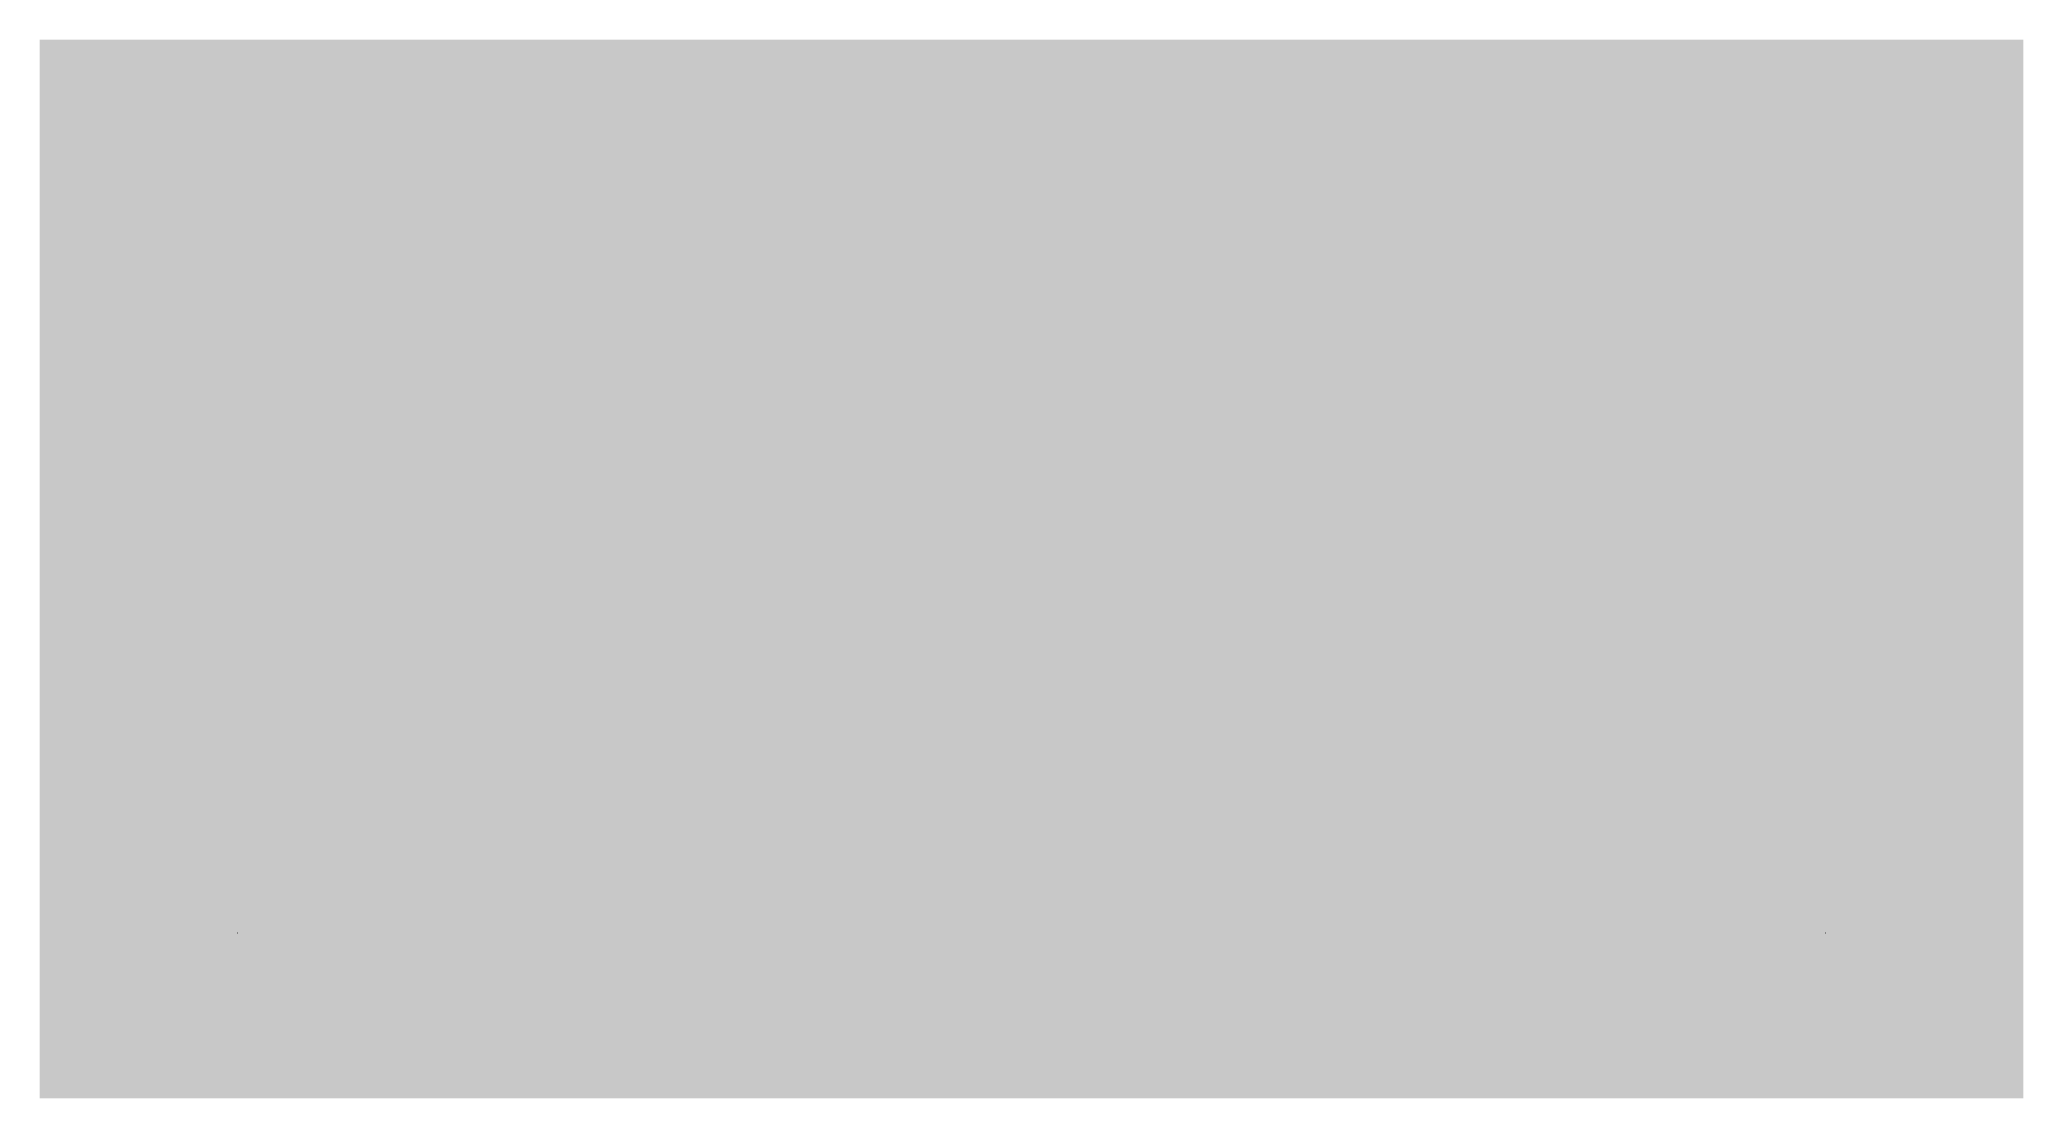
# Model space of a CAD drawing. Extents: x -110 to 190, y -25 to 135.
import ezdxf

# ---------------------------------------------------------------- set-up
doc = ezdxf.new("R2010")
doc.units = 0
for name, color, linetype in [('L1', 1, 'CONTINUOUS'), ('L10', 220, 'CONTINUOUS'), ('L11', 120, 'CONTINUOUS'), ('L3', 3, 'CONTINUOUS'), ('L4', 5, 'CONTINUOUS'), ('L5', 2, 'CONTINUOUS'), ('L7', 4, 'CONTINUOUS'), ('L8', 6, 'CONTINUOUS'), ('L9', 40, 'CONTINUOUS')]:
    doc.layers.add(name, color=color, linetype=linetype)

msp = doc.modelspace()

# ---------------------------------------------------------------- linework, layer by layer
at = {"layer": 'L1'}
for points in [[(80, 1.25), (0, 1.25), (-20, 0.1)], [(80, 1.25), (-20, 0.1), (-20, -0.1)], [(80, 1.25), (-20, -0.1), (0, -1.25)], [(80, 1.25), (0, -1.25), (80, -1.25)], [(80, 1.25), (80, -1.25), (100, -0.1)], [(80, 1.25), (100, -0.1), (100, 0.1)]]:
    msp.add_solid(points, dxfattribs=at)
at = {"layer": 'L10'}
for points in [[(-110, 0.75), (-110, -0.75), (190, -0.75)], [(-110, 0.75), (190, -0.75), (190, 0.75)]]:
    msp.add_solid(points, dxfattribs=at)
at = {"layer": 'L11'}
for points in [[(-110, 135), (-110, -25), (190, -25)], [(-110, 135), (190, -25), (190, 135)]]:
    msp.add_solid(points, dxfattribs=at)
at = {"layer": 'L3'}
for points in [[(-80.099, 0.01), (-80.099, -0.01), (-80.1, 0.01)], [(-80.099, -0.01), (-80.1, 0.01), (-80.1, -0.01)], [(-80.098, 0.017), (-80.099, 0.017), (-80.098, -0.017)], [(-80.099, 0.017), (-80.098, -0.017), (-80.099, 0.01)], [(-80.098, -0.017), (-80.099, 0.01), (-80.099, -0.01)], [(-80.097, -0.022), (-80.097, 0.022), (-80.098, 0.022)], [(-80.097, -0.022), (-80.098, 0.022), (-80.098, 0.017)], [(-80.097, -0.022), (-80.098, 0.017), (-80.098, -0.017)], [(-80.096, 0.027), (-80.096, -0.027), (-80.097, 0.026)], [(-80.096, -0.027), (-80.097, 0.026), (-80.097, 0.022)], [(-80.097, -0.022), (-80.096, -0.027), (-80.097, 0.022)], [(-80.095, 0.03), (-80.096, 0.029), (-80.095, -0.03)], [(-80.096, 0.029), (-80.095, -0.03), (-80.096, 0.027)], [(-80.095, -0.03), (-80.096, 0.027), (-80.096, -0.027)], [(-80.094, -0.033), (-80.094, 0.033), (-80.095, 0.033)], [(-80.094, -0.033), (-80.095, 0.033), (-80.095, 0.03)], [(-80.094, -0.033), (-80.095, 0.03), (-80.095, -0.03)], [(-80.093, 0.036), (-80.093, -0.036), (-80.094, 0.035)], [(-80.093, -0.036), (-80.094, 0.035), (-80.094, 0.033)], [(-80.094, -0.033), (-80.093, -0.036), (-80.094, 0.033)], [(-80.092, 0.038), (-80.093, 0.037), (-80.092, -0.038)], [(-80.093, 0.037), (-80.092, -0.038), (-80.093, 0.036)], [(-80.092, -0.038), (-80.093, 0.036), (-80.093, -0.036)], [(-80.091, -0.041), (-80.091, 0.041), (-80.092, 0.04)], [(-80.091, -0.041), (-80.092, 0.04), (-80.092, 0.038)], [(-80.091, -0.041), (-80.092, 0.038), (-80.092, -0.038)], [(-80.09, 0.043), (-80.09, -0.043), (-80.091, 0.042)], [(-80.09, -0.043), (-80.091, 0.042), (-80.091, 0.041)], [(-80.091, -0.041), (-80.09, -0.043), (-80.091, 0.041)], [(-80.089, 0.045), (-80.09, 0.044), (-80.089, -0.045)], [(-80.09, 0.044), (-80.089, -0.045), (-80.09, 0.043)], [(-80.089, -0.045), (-80.09, 0.043), (-80.09, -0.043)], [(-80.088, -0.047), (-80.088, 0.047), (-80.089, 0.046)], [(-80.088, -0.047), (-80.089, 0.046), (-80.089, 0.045)], [(-80.088, -0.047), (-80.089, 0.045), (-80.089, -0.045)], [(-80.087, 0.048), (-80.087, -0.048), (-80.088, 0.048)], [(-80.087, -0.048), (-80.088, 0.048), (-80.088, 0.047)], [(-80.088, -0.047), (-80.087, -0.048), (-80.088, 0.047)], [(-80.086, 0.051), (-80.087, 0.05), (-80.086, -0.051)], [(-80.087, 0.05), (-80.086, -0.051), (-80.087, 0.048)], [(-80.086, -0.051), (-80.087, 0.048), (-80.087, -0.048)], [(-80.085, -0.052), (-80.085, 0.052), (-80.086, 0.052)], [(-80.085, -0.052), (-80.086, 0.052), (-80.086, 0.051)], [(-80.085, -0.052), (-80.086, 0.051), (-80.086, -0.051)], [(-80.083, 0.055), (-80.083, -0.055), (-80.085, 0.053)], [(-80.083, -0.055), (-80.085, 0.053), (-80.085, 0.052)], [(-80.085, -0.052), (-80.083, -0.055), (-80.085, 0.052)], [(-80.081, 0.058), (-80.083, 0.056), (-80.081, -0.058)], [(-80.083, 0.056), (-80.081, -0.058), (-80.083, 0.055)], [(-80.081, -0.058), (-80.083, 0.055), (-80.083, -0.055)], [(-80.08, -0.059), (-80.08, 0.059), (-80.081, 0.059)], [(-80.08, -0.059), (-80.081, 0.059), (-80.081, 0.058)], [(-80.08, -0.059), (-80.081, 0.058), (-80.081, -0.058)], [(-80.079, 0.061), (-80.079, -0.061), (-80.08, 0.06)], [(-80.079, -0.061), (-80.08, 0.06), (-80.08, 0.059)], [(-80.08, -0.059), (-80.079, -0.061), (-80.08, 0.059)], [(-80.078, 0.062), (-80.079, 0.062), (-80.078, -0.062)], [(-80.079, 0.062), (-80.078, -0.062), (-80.079, 0.061)], [(-80.078, -0.062), (-80.079, 0.061), (-80.079, -0.061)], [(-80.074, -0.067), (-80.074, 0.067), (-80.078, 0.063)], [(-80.074, -0.067), (-80.078, 0.063), (-80.078, 0.062)], [(-80.074, -0.067), (-80.078, 0.062), (-80.078, -0.062)], [(-80.073, 0.068), (-80.073, -0.068), (-80.074, 0.068)], [(-80.073, -0.068), (-80.074, 0.068), (-80.074, 0.067)], [(-80.074, -0.067), (-80.073, -0.068), (-80.074, 0.067)], [(-80.072, 0.069), (-80.073, 0.069), (-80.072, -0.069)], [(-80.073, 0.069), (-80.072, -0.069), (-80.073, 0.068)], [(-80.072, -0.069), (-80.073, 0.068), (-80.073, -0.068)], [(-80.071, 0.07), (-80.071, -0.07), (-80.072, 0.069)], [(-80.071, -0.07), (-80.072, 0.069), (-80.072, -0.069)], [(-80.07, 0.071), (-80.071, 0.071), (-80.07, -0.071)], [(-80.071, 0.071), (-80.07, -0.071), (-80.071, 0.07)], [(-80.07, -0.071), (-80.071, 0.07), (-80.071, -0.07)], [(-80.069, 0.072), (-80.069, -0.072), (-80.07, 0.071)], [(-80.069, -0.072), (-80.07, 0.071), (-80.07, -0.071)], [(-80.068, 0.073), (-80.069, 0.073), (-80.068, -0.073)], [(-80.069, 0.073), (-80.068, -0.073), (-80.069, 0.072)], [(-80.068, -0.073), (-80.069, 0.072), (-80.069, -0.072)], [(-80.067, 0.074), (-80.067, -0.074), (-80.068, 0.074)], [(-80.067, -0.074), (-80.068, 0.074), (-80.068, 0.073)], [(-80.068, -0.073), (-80.067, -0.074), (-80.068, 0.073)], [(-80.063, 0.078), (-80.063, -0.078), (-80.067, 0.074)], [(-80.063, -0.078), (-80.067, 0.074), (-80.067, -0.074)], [(-80.062, 0.078), (-80.062, -0.078), (-80.063, 0.078)], [(-80.062, -0.078), (-80.063, 0.078), (-80.063, -0.078)], [(-80.061, 0.079), (-80.062, 0.079), (-80.061, -0.079)], [(-80.062, 0.079), (-80.061, -0.079), (-80.062, 0.078)], [(-80.061, -0.079), (-80.062, 0.078), (-80.062, -0.078)], [(-80.06, 0.08), (-80.06, -0.08), (-80.061, 0.079)], [(-80.06, -0.08), (-80.061, 0.079), (-80.061, -0.079)], [(-80.059, 0.08), (-80.059, -0.08), (-80.06, 0.08)], [(-80.059, -0.08), (-80.06, 0.08), (-80.06, -0.08)], [(-80.058, 0.081), (-80.059, 0.081), (-80.058, -0.081)], [(-80.059, 0.081), (-80.058, -0.081), (-80.059, 0.08)], [(-80.058, -0.081), (-80.059, 0.08), (-80.059, -0.08)], [(-80.056, 0.083), (-80.056, -0.083), (-80.058, 0.081)], [(-80.056, -0.083), (-80.058, 0.081), (-80.058, -0.081)], [(-80.055, 0.083), (-80.055, -0.083), (-80.056, 0.083)], [(-80.055, -0.083), (-80.056, 0.083), (-80.056, -0.083)], [(-80.053, 0.085), (-80.053, -0.085), (-80.055, 0.083)], [(-80.053, -0.085), (-80.055, 0.083), (-80.055, -0.083)], [(-80.052, 0.085), (-80.052, -0.085), (-80.053, 0.085)], [(-80.052, -0.085), (-80.053, 0.085), (-80.053, -0.085)], [(-80.051, 0.086), (-80.052, 0.086), (-80.051, -0.086)], [(-80.052, 0.086), (-80.051, -0.086), (-80.052, 0.085)], [(-80.051, -0.086), (-80.052, 0.085), (-80.052, -0.085)], [(-80.05, 0.087), (-80.05, -0.087), (-80.051, 0.086)], [(-80.05, -0.087), (-80.051, 0.086), (-80.051, -0.086)], [(-80.048, 0.087), (-80.048, -0.087), (-80.05, 0.087)], [(-80.048, -0.087), (-80.05, 0.087), (-80.05, -0.087)], [(-80.047, 0.088), (-80.048, 0.088), (-80.047, -0.088)], [(-80.048, 0.088), (-80.047, -0.088), (-80.048, 0.087)], [(-80.047, -0.088), (-80.048, 0.087), (-80.048, -0.087)], [(-80.046, 0.089), (-80.046, -0.089), (-80.047, 0.088)], [(-80.046, -0.089), (-80.047, 0.088), (-80.047, -0.088)], [(-80.045, 0.089), (-80.045, -0.089), (-80.046, 0.089)], [(-80.045, -0.089), (-80.046, 0.089), (-80.046, -0.089)], [(-80.044, 0.09), (-80.044, -0.09), (-80.045, 0.089)], [(-80.044, -0.09), (-80.045, 0.089), (-80.045, -0.089)], [(-80.043, 0.09), (-80.043, -0.09), (-80.044, 0.09)], [(-80.043, -0.09), (-80.044, 0.09), (-80.044, -0.09)], [(-80.042, 0.091), (-80.042, -0.091), (-80.043, 0.09)], [(-80.042, -0.091), (-80.043, 0.09), (-80.043, -0.09)], [(-80.041, 0.091), (-80.041, -0.091), (-80.042, 0.091)], [(-80.041, -0.091), (-80.042, 0.091), (-80.042, -0.091)], [(-80.04, 0.092), (-80.04, -0.092), (-80.041, 0.091)], [(-80.04, -0.092), (-80.041, 0.091), (-80.041, -0.091)], [(-80.038, 0.092), (-80.038, -0.092), (-80.04, 0.092)], [(-80.038, -0.092), (-80.04, 0.092), (-80.04, -0.092)], [(-80.037, 0.093), (-80.037, -0.093), (-80.038, 0.092)], [(-80.037, -0.093), (-80.038, 0.092), (-80.038, -0.092)], [(-80.036, 0.093), (-80.036, -0.093), (-80.037, 0.093)], [(-80.036, -0.093), (-80.037, 0.093), (-80.037, -0.093)], [(-80.035, 0.094), (-80.035, -0.094), (-80.036, 0.093)], [(-80.035, -0.094), (-80.036, 0.093), (-80.036, -0.093)], [(-80.033, 0.094), (-80.033, -0.094), (-80.035, 0.094)], [(-80.033, -0.094), (-80.035, 0.094), (-80.035, -0.094)], [(-80.03, 0.095), (-80.033, 0.095), (-80.03, -0.095)], [(-80.033, 0.095), (-80.03, -0.095), (-80.033, 0.094)], [(-80.03, -0.095), (-80.033, 0.094), (-80.033, -0.094)], [(-80.029, 0.096), (-80.029, -0.096), (-80.03, 0.095)], [(-80.029, -0.096), (-80.03, 0.095), (-80.03, -0.095)], [(-80.027, 0.096), (-80.027, -0.096), (-80.029, 0.096)], [(-80.027, -0.096), (-80.029, 0.096), (-80.029, -0.096)], [(-80.026, 0.097), (-80.026, -0.097), (-80.027, 0.096)], [(-80.026, -0.097), (-80.027, 0.096), (-80.027, -0.096)], [(-80.022, 0.097), (-80.022, -0.097), (-80.026, 0.097)], [(-80.022, -0.097), (-80.026, 0.097), (-80.026, -0.097)], [(-80.017, 0.098), (-80.022, 0.098), (-80.017, -0.098)], [(-80.022, 0.098), (-80.017, -0.098), (-80.022, 0.097)], [(-80.017, -0.098), (-80.022, 0.097), (-80.022, -0.097)], [(-80.01, -0.099), (-80.01, 0.099), (-80.017, 0.099)], [(-80.01, -0.099), (-80.017, 0.099), (-80.017, 0.098)], [(-80.01, -0.099), (-80.017, 0.098), (-80.017, -0.098)], [(-80.01, 0.1), (-80, -0.1), (-80, 0.1)], [(-80.01, 0.099), (-80, -0.1), (-80.01, 0.1)], [(-80.01, -0.099), (-80, -0.1), (-80.01, 0.099)], [(-80, 0.1), (-20, -0.75), (-20, 0.75)], [(-80, -0.1), (-80, 0.1), (-20, -0.75)], [(-20, -0.75), (-20, 0.75), (100, -0.75)], [(-20, 0.75), (100, -0.75), (100, 0.75)], [(100, -0.75), (100, 0.75), (160, -0.1)], [(100, 0.75), (160, -0.1), (160, 0.1)], [(160, -0.1), (160, 0.1), (160.01, -0.1)], [(160, 0.1), (160.01, -0.1), (160.01, 0.1)], [(160.01, -0.1), (160.01, 0.1), (160.01, -0.099)], [(160.01, 0.1), (160.01, -0.099), (160.01, 0.099)], [(160.01, -0.099), (160.01, 0.099), (160.017, -0.099)], [(160.01, 0.099), (160.017, -0.099), (160.017, 0.099)], [(160.017, -0.099), (160.017, 0.099), (160.017, -0.098)], [(160.017, 0.099), (160.017, -0.098), (160.017, 0.098)], [(160.017, -0.098), (160.017, 0.098), (160.022, -0.098)], [(160.017, 0.098), (160.022, -0.098), (160.022, 0.098)], [(160.022, -0.098), (160.022, 0.098), (160.022, -0.097)], [(160.022, 0.098), (160.022, -0.097), (160.022, 0.097)], [(160.022, -0.097), (160.022, 0.097), (160.026, -0.097)], [(160.022, 0.097), (160.026, -0.097), (160.026, 0.097)], [(160.026, -0.097), (160.026, 0.097), (160.027, -0.096)], [(160.026, 0.097), (160.027, -0.096), (160.027, 0.096)], [(160.027, -0.096), (160.027, 0.096), (160.029, -0.096)], [(160.027, 0.096), (160.029, -0.096), (160.029, 0.096)], [(160.029, -0.096), (160.029, 0.096), (160.03, -0.095)], [(160.029, 0.096), (160.03, -0.095), (160.03, 0.095)], [(160.03, -0.095), (160.03, 0.095), (160.033, -0.095)], [(160.03, 0.095), (160.033, -0.095), (160.033, 0.095)], [(160.033, -0.095), (160.033, 0.095), (160.033, -0.094)], [(160.033, 0.095), (160.033, -0.094), (160.033, 0.094)], [(160.033, -0.094), (160.033, 0.094), (160.035, -0.094)], [(160.033, 0.094), (160.035, -0.094), (160.035, 0.094)], [(160.035, -0.094), (160.035, 0.094), (160.036, -0.093)], [(160.035, 0.094), (160.036, -0.093), (160.036, 0.093)], [(160.036, -0.093), (160.036, 0.093), (160.037, -0.093)], [(160.036, 0.093), (160.037, -0.093), (160.037, 0.093)], [(160.037, -0.093), (160.037, 0.093), (160.038, -0.092)], [(160.037, 0.093), (160.038, -0.092), (160.038, 0.092)], [(160.038, -0.092), (160.038, 0.092), (160.04, -0.092)], [(160.038, 0.092), (160.04, -0.092), (160.04, 0.092)], [(160.04, -0.092), (160.04, 0.092), (160.041, -0.091)], [(160.04, 0.092), (160.041, -0.091), (160.041, 0.091)], [(160.041, -0.091), (160.041, 0.091), (160.042, -0.091)], [(160.041, 0.091), (160.042, -0.091), (160.042, 0.091)], [(160.042, -0.091), (160.042, 0.091), (160.043, -0.09)], [(160.042, 0.091), (160.043, -0.09), (160.043, 0.09)], [(160.043, -0.09), (160.043, 0.09), (160.044, -0.09)], [(160.043, 0.09), (160.044, -0.09), (160.044, 0.09)], [(160.044, -0.09), (160.044, 0.09), (160.045, -0.089)], [(160.044, 0.09), (160.045, -0.089), (160.045, 0.089)], [(160.045, -0.089), (160.045, 0.089), (160.046, -0.089)], [(160.045, 0.089), (160.046, -0.089), (160.046, 0.089)], [(160.046, -0.089), (160.046, 0.089), (160.047, -0.088)], [(160.046, 0.089), (160.047, -0.088), (160.047, 0.088)], [(160.047, -0.088), (160.047, 0.088), (160.048, -0.088)], [(160.047, 0.088), (160.048, -0.088), (160.048, 0.088)], [(160.048, -0.088), (160.048, 0.088), (160.048, -0.087)], [(160.048, 0.088), (160.048, -0.087), (160.048, 0.087)], [(160.048, -0.087), (160.048, 0.087), (160.05, -0.087)], [(160.048, 0.087), (160.05, -0.087), (160.05, 0.087)], [(160.05, -0.087), (160.05, 0.087), (160.051, -0.086)], [(160.05, 0.087), (160.051, -0.086), (160.051, 0.086)], [(160.051, -0.086), (160.051, 0.086), (160.052, -0.086)], [(160.051, 0.086), (160.052, -0.086), (160.052, 0.086)], [(160.052, -0.086), (160.052, 0.086), (160.052, -0.085)], [(160.052, 0.086), (160.052, -0.085), (160.052, 0.085)], [(160.052, -0.085), (160.052, 0.085), (160.053, -0.085)], [(160.052, 0.085), (160.053, -0.085), (160.053, 0.085)], [(160.053, -0.085), (160.053, 0.085), (160.055, -0.083)], [(160.053, 0.085), (160.055, -0.083), (160.055, 0.083)], [(160.055, -0.083), (160.055, 0.083), (160.056, -0.083)], [(160.055, 0.083), (160.056, -0.083), (160.056, 0.083)], [(160.056, -0.083), (160.056, 0.083), (160.058, -0.081)], [(160.056, 0.083), (160.058, -0.081), (160.058, 0.081)], [(160.058, -0.081), (160.058, 0.081), (160.059, -0.081)], [(160.058, 0.081), (160.059, -0.081), (160.059, 0.081)], [(160.059, -0.081), (160.059, 0.081), (160.059, -0.08)], [(160.059, 0.081), (160.059, -0.08), (160.059, 0.08)], [(160.059, -0.08), (160.059, 0.08), (160.06, -0.08)], [(160.059, 0.08), (160.06, -0.08), (160.06, 0.08)], [(160.06, -0.08), (160.06, 0.08), (160.061, -0.079)], [(160.06, 0.08), (160.061, -0.079), (160.061, 0.079)], [(160.061, -0.079), (160.061, 0.079), (160.062, -0.079)], [(160.061, 0.079), (160.062, -0.079), (160.062, 0.079)], [(160.062, -0.079), (160.062, 0.079), (160.062, -0.078)], [(160.062, 0.079), (160.062, -0.078), (160.062, 0.078)], [(160.062, -0.078), (160.062, 0.078), (160.063, -0.078)], [(160.062, 0.078), (160.063, -0.078), (160.063, 0.078)], [(160.063, -0.078), (160.063, 0.078), (160.067, -0.074)], [(160.063, 0.078), (160.067, -0.074), (160.067, 0.074)], [(160.067, -0.074), (160.067, 0.074), (160.068, -0.074)], [(160.067, 0.074), (160.068, -0.074), (160.068, 0.074)], [(160.068, -0.074), (160.068, 0.074), (160.068, -0.073)], [(160.068, 0.074), (160.068, -0.073), (160.068, 0.073)], [(160.068, -0.073), (160.068, 0.073), (160.069, -0.073)], [(160.068, 0.073), (160.069, -0.073), (160.069, 0.073)], [(160.069, -0.073), (160.069, 0.073), (160.069, -0.072)], [(160.069, 0.073), (160.069, -0.072), (160.069, 0.072)], [(160.069, -0.072), (160.069, 0.072), (160.07, -0.071)], [(160.069, 0.072), (160.07, -0.071), (160.07, 0.071)], [(160.07, -0.071), (160.07, 0.071), (160.071, -0.071)], [(160.07, 0.071), (160.071, -0.071), (160.071, 0.071)], [(160.071, -0.071), (160.071, 0.071), (160.071, -0.07)], [(160.071, 0.071), (160.071, -0.07), (160.071, 0.07)], [(160.071, -0.07), (160.071, 0.07), (160.072, -0.069)], [(160.071, 0.07), (160.072, -0.069), (160.072, 0.069)], [(160.072, -0.069), (160.072, 0.069), (160.073, -0.069)], [(160.072, 0.069), (160.073, -0.069), (160.073, 0.069)], [(160.073, -0.069), (160.073, 0.069), (160.073, -0.068)], [(160.073, 0.069), (160.073, -0.068), (160.073, 0.068)], [(160.073, -0.068), (160.073, 0.068), (160.074, -0.068)], [(160.073, 0.068), (160.074, -0.068), (160.074, 0.068)], [(160.074, -0.068), (160.074, 0.068), (160.074, -0.067)], [(160.074, 0.068), (160.074, -0.067), (160.074, 0.067)], [(160.074, -0.067), (160.074, 0.067), (160.078, -0.063)], [(160.074, 0.067), (160.078, -0.063), (160.078, 0.063)], [(160.078, -0.063), (160.078, 0.063), (160.078, -0.062)], [(160.078, 0.063), (160.078, -0.062), (160.078, 0.062)], [(160.078, -0.062), (160.078, 0.062), (160.079, -0.062)], [(160.078, 0.062), (160.079, -0.062), (160.079, 0.062)], [(160.079, -0.062), (160.079, 0.062), (160.079, -0.061)], [(160.079, 0.062), (160.079, -0.061), (160.079, 0.061)], [(160.079, -0.061), (160.079, 0.061), (160.08, -0.06)], [(160.079, 0.061), (160.08, -0.06), (160.08, 0.06)], [(160.08, -0.06), (160.08, 0.06), (160.08, -0.059)], [(160.08, 0.06), (160.08, -0.059), (160.08, 0.059)], [(160.08, -0.059), (160.08, 0.059), (160.081, -0.059)], [(160.08, 0.059), (160.081, -0.059), (160.081, 0.059)], [(160.081, -0.059), (160.081, 0.059), (160.081, -0.058)], [(160.081, 0.059), (160.081, -0.058), (160.081, 0.058)], [(160.081, -0.058), (160.081, 0.058), (160.083, -0.056)], [(160.081, 0.058), (160.083, -0.056), (160.083, 0.056)], [(160.083, -0.056), (160.083, 0.056), (160.083, -0.055)], [(160.083, 0.056), (160.083, -0.055), (160.083, 0.055)], [(160.083, -0.055), (160.083, 0.055), (160.085, -0.053)], [(160.083, 0.055), (160.085, -0.053), (160.085, 0.053)], [(160.085, -0.053), (160.085, 0.053), (160.085, -0.052)], [(160.085, 0.053), (160.085, -0.052), (160.085, 0.052)], [(160.085, -0.052), (160.085, 0.052), (160.086, -0.052)], [(160.085, 0.052), (160.086, -0.052), (160.086, 0.052)], [(160.086, -0.052), (160.086, 0.052), (160.086, -0.051)], [(160.086, 0.052), (160.086, -0.051), (160.086, 0.051)], [(160.086, -0.051), (160.086, 0.051), (160.087, -0.05)], [(160.086, 0.051), (160.087, -0.05), (160.087, 0.05)], [(160.087, -0.05), (160.087, 0.05), (160.087, -0.048)], [(160.087, 0.05), (160.087, -0.048), (160.087, 0.048)], [(160.087, -0.048), (160.087, 0.048), (160.088, -0.048)], [(160.087, 0.048), (160.088, -0.048), (160.088, 0.048)], [(160.088, -0.048), (160.088, 0.048), (160.088, -0.047)], [(160.088, 0.048), (160.088, -0.047), (160.088, 0.047)], [(160.088, -0.047), (160.088, 0.047), (160.089, -0.046)], [(160.088, 0.047), (160.089, -0.046), (160.089, 0.046)], [(160.089, -0.046), (160.089, 0.046), (160.089, -0.045)], [(160.089, 0.046), (160.089, -0.045), (160.089, 0.045)], [(160.089, -0.045), (160.089, 0.045), (160.09, -0.044)], [(160.089, 0.045), (160.09, -0.044), (160.09, 0.044)], [(160.09, -0.044), (160.09, 0.044), (160.09, -0.043)], [(160.09, 0.044), (160.09, -0.043), (160.09, 0.043)], [(160.09, -0.043), (160.09, 0.043), (160.091, -0.042)], [(160.09, 0.043), (160.091, -0.042), (160.091, 0.042)], [(160.091, -0.042), (160.091, 0.042), (160.091, -0.041)], [(160.091, 0.042), (160.091, -0.041), (160.091, 0.041)], [(160.091, -0.041), (160.091, 0.041), (160.092, -0.04)], [(160.091, 0.041), (160.092, -0.04), (160.092, 0.04)], [(160.092, -0.04), (160.092, 0.04), (160.092, -0.038)], [(160.092, 0.04), (160.092, -0.038), (160.092, 0.038)], [(160.092, -0.038), (160.092, 0.038), (160.093, -0.037)], [(160.092, 0.038), (160.093, -0.037), (160.093, 0.037)], [(160.093, -0.037), (160.093, 0.037), (160.093, -0.036)], [(160.093, 0.037), (160.093, -0.036), (160.093, 0.036)], [(160.093, -0.036), (160.093, 0.036), (160.094, -0.035)], [(160.093, 0.036), (160.094, -0.035), (160.094, 0.035)], [(160.094, -0.035), (160.094, 0.035), (160.094, -0.033)], [(160.094, 0.035), (160.094, -0.033), (160.094, 0.033)], [(160.094, -0.033), (160.094, 0.033), (160.095, -0.033)], [(160.094, 0.033), (160.095, -0.033), (160.095, 0.033)], [(160.095, -0.033), (160.095, 0.033), (160.095, -0.03)], [(160.095, 0.033), (160.095, -0.03), (160.095, 0.03)], [(160.095, -0.03), (160.095, 0.03), (160.096, -0.029)], [(160.095, 0.03), (160.096, -0.029), (160.096, 0.029)], [(160.096, -0.029), (160.096, 0.029), (160.096, -0.027)], [(160.096, 0.029), (160.096, -0.027), (160.096, 0.027)], [(160.096, -0.027), (160.096, 0.027), (160.097, -0.026)], [(160.096, 0.027), (160.097, -0.026), (160.097, 0.026)], [(160.097, -0.026), (160.097, 0.026), (160.097, -0.022)], [(160.097, 0.026), (160.097, -0.022), (160.097, 0.022)], [(160.097, -0.022), (160.097, 0.022), (160.098, -0.022)], [(160.097, 0.022), (160.098, -0.022), (160.098, 0.022)], [(160.098, -0.022), (160.098, 0.022), (160.098, -0.017)], [(160.098, 0.022), (160.098, -0.017), (160.098, 0.017)], [(160.098, -0.017), (160.098, 0.017), (160.099, -0.017)], [(160.098, 0.017), (160.099, -0.017), (160.099, 0.017)], [(160.099, -0.017), (160.099, 0.017), (160.099, -0.01)], [(160.099, 0.017), (160.099, -0.01), (160.099, 0.01)], [(160.099, -0.01), (160.099, 0.01), (160.1, -0.01)], [(160.099, 0.01), (160.1, -0.01), (160.1, 0.01)], [(-80.098, -0.017), (-80.099, -0.01), (-80.099, -0.017)], [(-80.097, -0.022), (-80.098, -0.017), (-80.098, -0.022)], [(-80.097, -0.022), (-80.097, -0.026), (-80.096, -0.027)], [(-80.095, -0.03), (-80.096, -0.027), (-80.096, -0.029)], [(-80.094, -0.033), (-80.095, -0.03), (-80.095, -0.033)], [(-80.094, -0.033), (-80.094, -0.035), (-80.093, -0.036)], [(-80.092, -0.038), (-80.093, -0.036), (-80.093, -0.037)], [(-80.091, -0.041), (-80.092, -0.038), (-80.092, -0.04)], [(-80.091, -0.041), (-80.091, -0.042), (-80.09, -0.043)], [(-80.089, -0.045), (-80.09, -0.043), (-80.09, -0.044)], [(-80.088, -0.047), (-80.089, -0.045), (-80.089, -0.046)], [(-80.088, -0.047), (-80.088, -0.048), (-80.087, -0.048)], [(-80.086, -0.051), (-80.087, -0.048), (-80.087, -0.05)], [(-80.085, -0.052), (-80.086, -0.051), (-80.086, -0.052)], [(-80.085, -0.052), (-80.085, -0.053), (-80.083, -0.055)], [(-80.081, -0.058), (-80.083, -0.055), (-80.083, -0.056)], [(-80.08, -0.059), (-80.081, -0.058), (-80.081, -0.059)], [(-80.08, -0.059), (-80.08, -0.06), (-80.079, -0.061)], [(-80.078, -0.062), (-80.079, -0.061), (-80.079, -0.062)], [(-80.074, -0.067), (-80.078, -0.062), (-80.078, -0.063)], [(-80.074, -0.067), (-80.074, -0.068), (-80.073, -0.068)], [(-80.072, -0.069), (-80.073, -0.068), (-80.073, -0.069)], [(-80.07, -0.071), (-80.071, -0.07), (-80.071, -0.071)], [(-80.068, -0.073), (-80.069, -0.072), (-80.069, -0.073)], [(-80.068, -0.073), (-80.068, -0.074), (-80.067, -0.074)], [(-80.061, -0.079), (-80.062, -0.078), (-80.062, -0.079)], [(-80.058, -0.081), (-80.059, -0.08), (-80.059, -0.081)], [(-80.051, -0.086), (-80.052, -0.085), (-80.052, -0.086)], [(-80.047, -0.088), (-80.048, -0.087), (-80.048, -0.088)], [(-80.03, -0.095), (-80.033, -0.094), (-80.033, -0.095)], [(-80.017, -0.098), (-80.022, -0.097), (-80.022, -0.098)], [(-80.01, -0.099), (-80.017, -0.098), (-80.017, -0.099)], [(-80.01, -0.099), (-80.01, -0.1), (-80, -0.1)]]:
    msp.add_solid(points, dxfattribs=at)
at = {"layer": 'L4'}
for points in [[(-110, 25), (-110, 7), (-80, 7)], [(-110, 25), (-80, 7), (190, 25)], [(190, 25), (160, 7), (-80, 7)], [(190, 7), (190, 25), (160, 7)], [(160, 7), (-80, 7), (160, -7)], [(-80, 7), (160, -7), (190, -25)], [(190, -25), (-80, 7), (-80, -7)], [(190, -25), (-80, -7), (-110, -7)], [(190, -25), (-110, -7), (-110, -25)], [(160, -7), (190, -25), (190, -7)]]:
    msp.add_solid(points, dxfattribs=at)
at = {"layer": 'L5'}
for points in [[(-110, 25), (-110, 7), (0, 7)], [(-110, 25), (0, 7), (190, 25)], [(0, 7), (80, 7), (190, 25)], [(80, 7), (190, 25), (190, 7)], [(0, 4), (80, 4), (0, 7)], [(80, 4), (0, 7), (80, 7)], [(0, -4), (0, -7), (190, -25)], [(0, -4), (190, -25), (80, -7)], [(0, -4), (80, -7), (80, -4)], [(-110, -7), (-110, -25), (190, -25)], [(-110, -7), (190, -25), (0, -7)], [(80, -7), (190, -25), (190, -7)]]:
    msp.add_solid(points, dxfattribs=at)
at = {"layer": 'L7'}
for points in [[(-90, 24), (-108, 24), (-108, 8)], [(-90, 24), (-108, 8), (-90, 8)], [(188, 24), (170, 24), (170, 8)], [(188, 24), (170, 8), (188, 8)], [(-90, -8), (-108, -8), (-108, -24)], [(-90, -8), (-108, -24), (-90, -24)], [(188, -8), (170, -8), (170, -24)], [(188, -8), (170, -24), (188, -24)]]:
    msp.add_solid(points, dxfattribs=at)
at = {"layer": 'L8'}
for points in [[(-109, 25), (-109, 7), (-89, 7)], [(-109, 25), (-89, 7), (-89, 25)], [(169, 25), (169, 7), (189, 7)], [(169, 25), (189, 7), (189, 25)], [(79.5, 0.75), (0.5, 0.75), (0.5, -0.75)], [(79.5, 0.75), (0.5, -0.75), (79.5, -0.75)], [(-89, -7), (-109, -7), (-109, -25)], [(-89, -7), (-109, -25), (-89, -25)], [(189, -7), (169, -7), (169, -25)], [(189, -7), (169, -25), (189, -25)]]:
    msp.add_solid(points, dxfattribs=at)
at = {"layer": 'L9'}
for points in [[(-110, -25), (-88, -25), (-110, 135)], [(-88, -25), (-110, 135), (-88, 25)], [(-110, 135), (-88, 25), (-23, 135)], [(-88, 25), (-23, 135), (-23, 55)], [(-5, 135), (-5, 55), (35, 25)], [(-5, 135), (35, 25), (85, 135)], [(85, 135), (45, 25), (35, 25)], [(85, 55), (85, 135), (45, 25)], [(168, 25), (190, 135), (103, 135)], [(168, 25), (103, 135), (103, 55)], [(168, 25), (190, -25), (190, 135)], [(45, 25), (35, 25), (45, 5)], [(35, 25), (45, 5), (35, 5)], [(168, 25), (168, -25), (190, -25)], [(35, 5), (80, -5), (0, 5)], [(80, -5), (0, 5), (0, -5)], [(45, 5), (35, 5), (80, -5)], [(45, 5), (80, -5), (80, 5)]]:
    msp.add_solid(points, dxfattribs=at)

doc.saveas('drawing.dxf')
